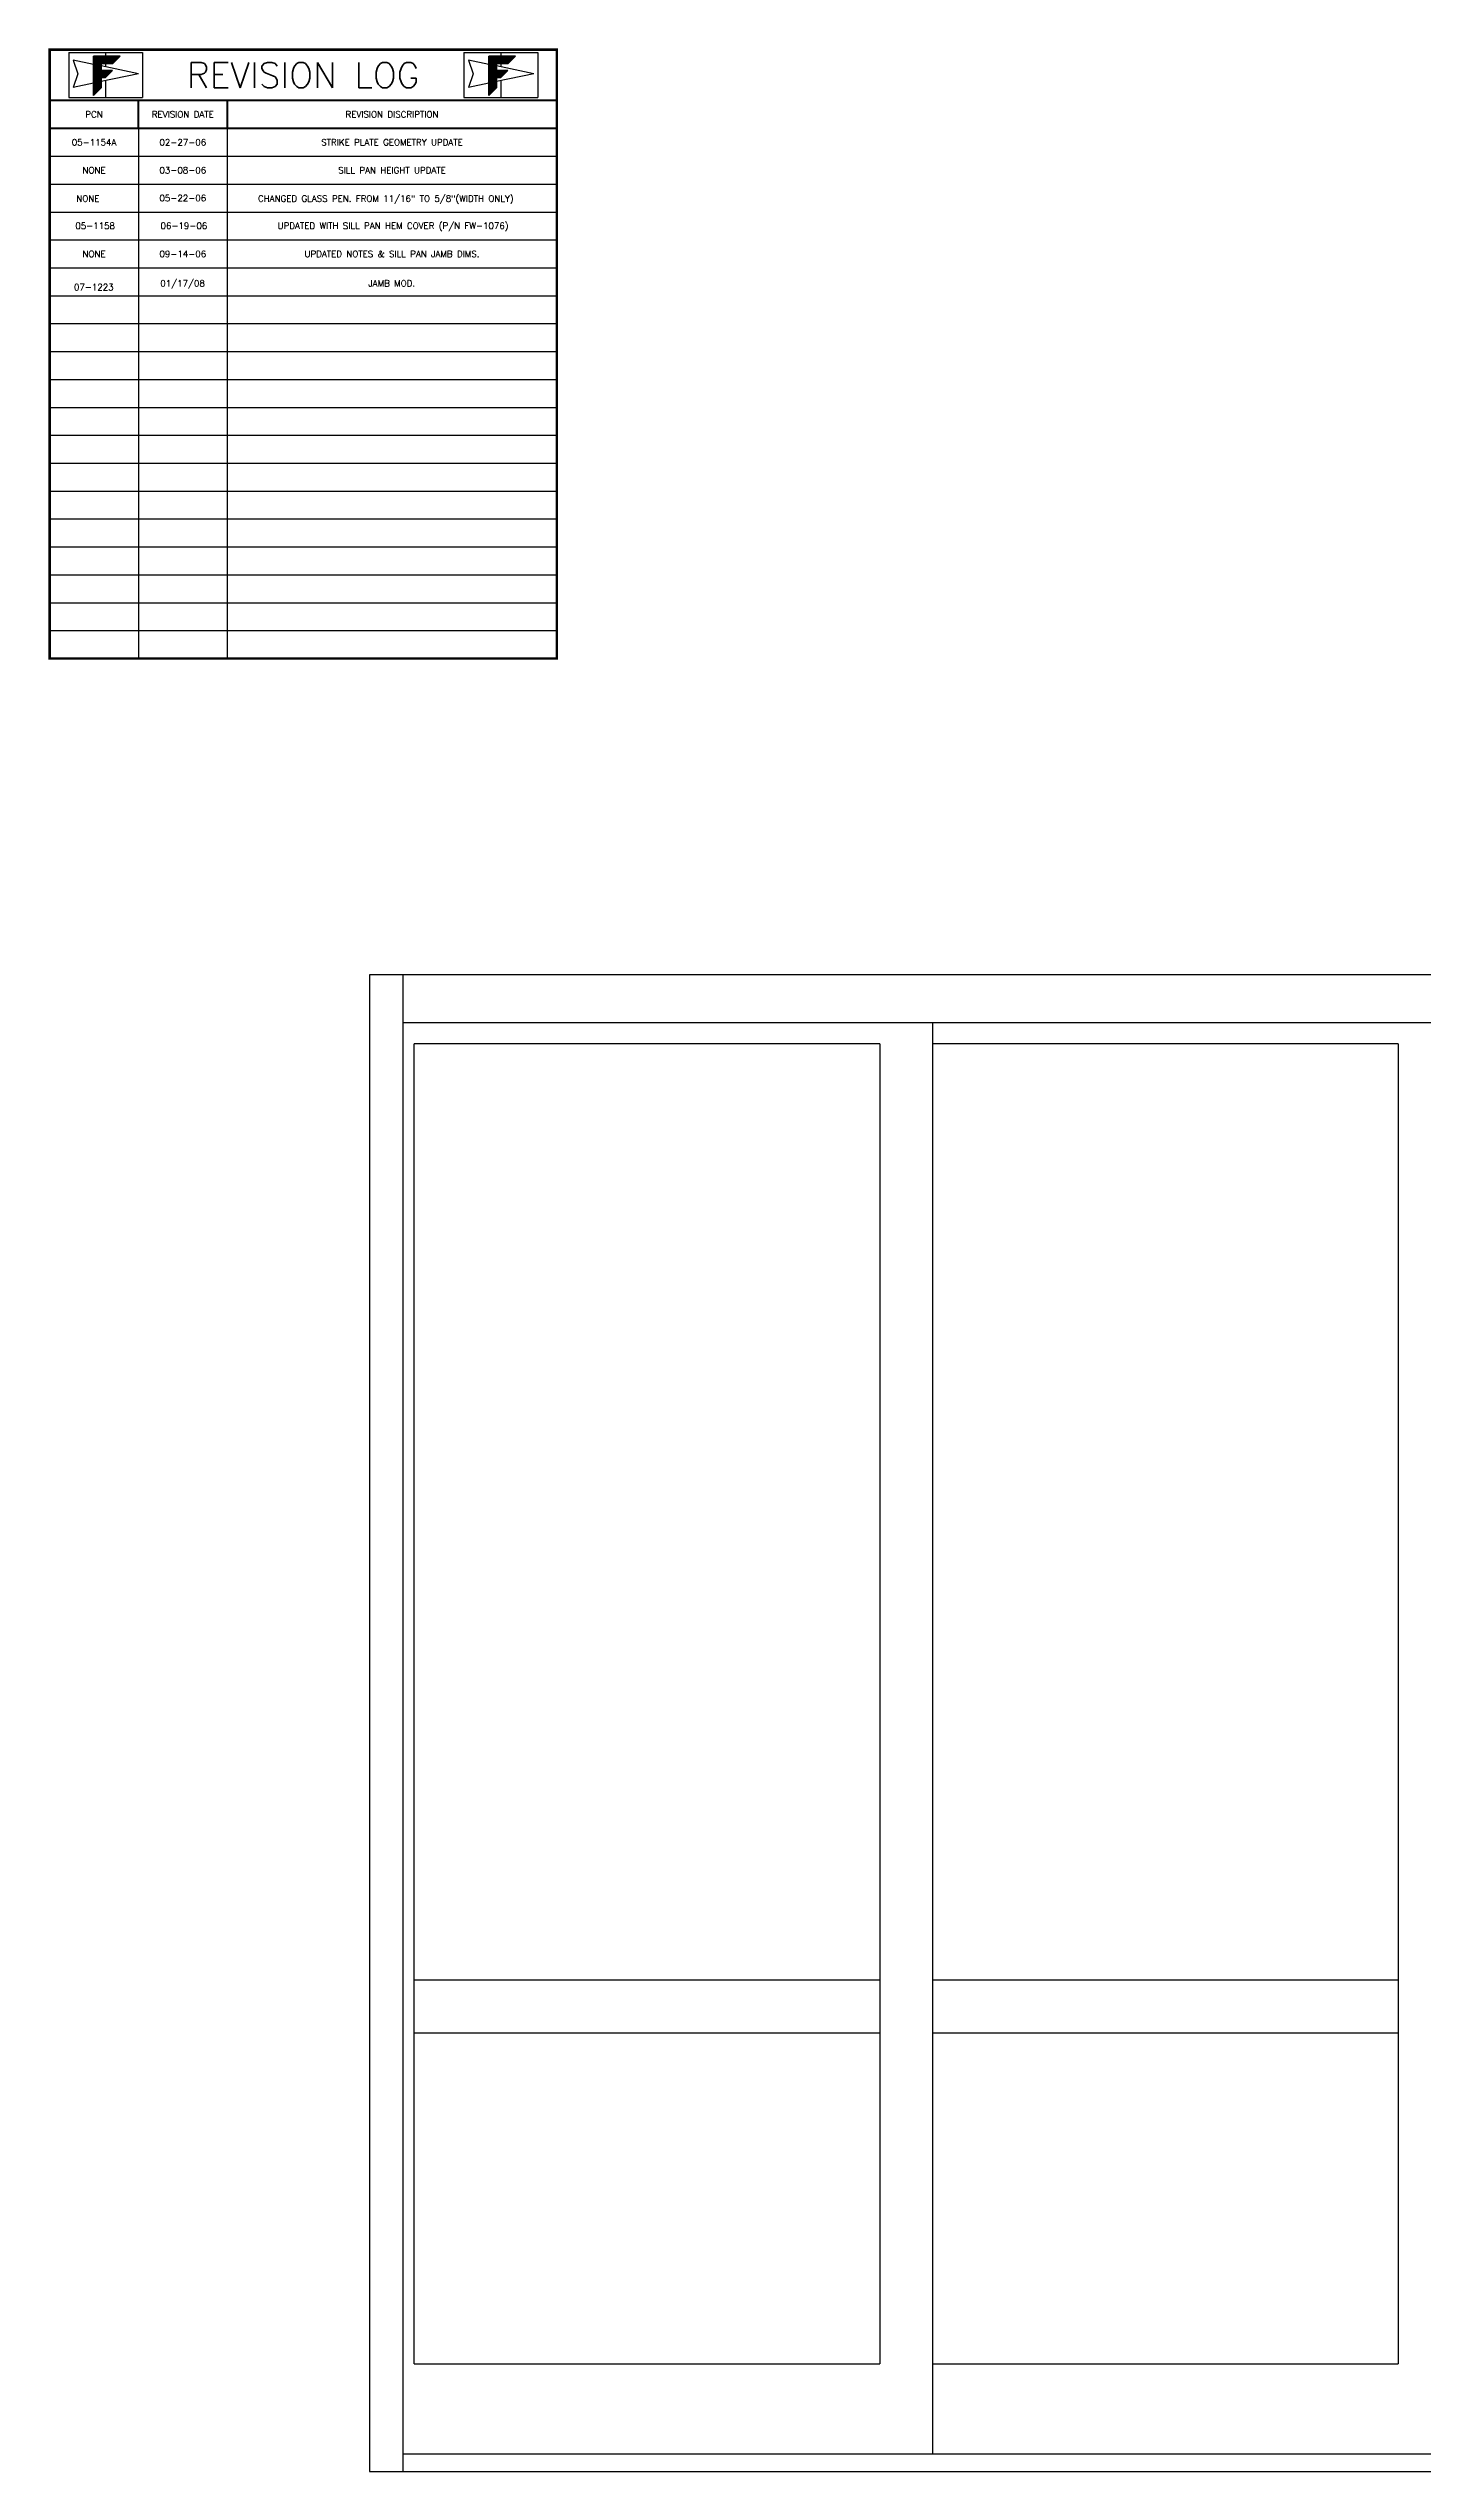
# Model space of a CAD drawing. Extents: x -58 to 121, y -68 to 28.
# Drawn here: x 20.5 to 74.8, y -68 to 27.5 of the extents above; entities that cross this region are included whole.
import ezdxf
from ezdxf.enums import TextEntityAlignment as Align

# ---------------------------------------------------------------- set-up
doc = ezdxf.new("R2010")
doc.units = 0
doc.header["$LTSCALE"] = 0.25
doc.header["$MEASUREMENT"] = 0
doc.layers.get('0').update_dxf_attribs({"linetype": 'CONTINUOUS'})
doc.layers.add('REVISION LOG', color=7, linetype='CONTINUOUS')
doc.styles.get("Standard").update_dxf_attribs({"font": 'simplex.shx'})

# ---------------------------------------------------------------- blocks, each defined once
blk = doc.blocks.new('*X6')
at = {"color": 0}
for p, q in [((7.233, 10.235), (7.463, 10.465)), ((7.233, 10.245), (7.452, 10.465)), ((7.233, 10.256), (7.442, 10.465)), ((7.233, 10.266), (7.431, 10.465)), ((7.233, 10.277), (7.42, 10.465)), ((7.233, 10.288), (7.41, 10.465)), ((7.233, 10.298), (7.399, 10.465)), ((7.233, 10.309), (7.389, 10.465)), ((7.233, 10.319), (7.378, 10.465)), ((7.233, 10.33), (7.367, 10.465)), ((7.233, 10.341), (7.357, 10.465)), ((7.233, 10.351), (7.346, 10.465)), ((7.233, 10.362), (7.336, 10.465)), ((7.233, 10.372), (7.325, 10.465)), ((7.233, 10.383), (7.314, 10.465)), ((7.233, 10.394), (7.304, 10.465)), ((7.233, 10.404), (7.293, 10.465)), ((7.233, 10.415), (7.283, 10.465)), ((7.233, 10.426), (7.272, 10.465)), ((7.233, 10.436), (7.261, 10.465)), ((7.233, 10.447), (7.251, 10.465)), ((7.233, 10.457), (7.24, 10.465)), ((7.355, 10.337), (7.233, 10.459)), ((7.355, 10.326), (7.233, 10.448)), ((7.355, 10.316), (7.233, 10.438)), ((7.355, 10.305), (7.233, 10.427)), ((7.355, 10.295), (7.233, 10.416)), ((7.355, 10.284), (7.233, 10.406)), ((7.355, 10.273), (7.233, 10.395)), ((7.355, 10.263), (7.233, 10.385)), ((7.355, 10.252), (7.233, 10.374)), ((7.355, 10.241), (7.233, 10.363)), ((7.44, 10.145), (7.233, 10.353)), ((7.233, 10.224), (7.355, 10.346)), ((7.435, 10.14), (7.233, 10.342)), ((7.233, 10.213), (7.355, 10.335)), ((7.43, 10.135), (7.233, 10.332)), ((7.233, 10.203), (7.355, 10.325)), ((7.424, 10.129), (7.233, 10.321)), ((7.355, 10.348), (7.238, 10.465)), ((7.365, 10.348), (7.249, 10.465)), ((7.375, 10.348), (7.259, 10.465)), ((7.386, 10.348), (7.27, 10.465)), ((7.396, 10.348), (7.28, 10.465)), ((7.407, 10.348), (7.291, 10.465)), ((7.418, 10.348), (7.302, 10.465)), ((7.428, 10.348), (7.312, 10.465)), ((7.439, 10.348), (7.323, 10.465)), ((7.449, 10.348), (7.333, 10.465)), ((7.46, 10.348), (7.344, 10.465)), ((7.471, 10.348), (7.355, 10.465)), ((7.357, 10.348), (7.473, 10.465)), ((7.481, 10.348), (7.365, 10.465)), ((7.368, 10.348), (7.484, 10.465)), ((7.492, 10.348), (7.376, 10.465)), ((7.379, 10.348), (7.495, 10.465)), ((7.503, 10.348), (7.386, 10.465)), ((7.389, 10.348), (7.505, 10.465)), ((7.513, 10.348), (7.397, 10.465)), ((7.4, 10.348), (7.516, 10.465)), ((7.524, 10.348), (7.408, 10.465)), ((7.41, 10.348), (7.526, 10.465)), ((7.534, 10.348), (7.418, 10.465)), ((7.421, 10.348), (7.537, 10.465)), ((7.542, 10.351), (7.429, 10.465)), ((7.432, 10.348), (7.548, 10.465)), ((7.548, 10.356), (7.439, 10.465)), ((7.442, 10.348), (7.558, 10.465)), ((7.553, 10.362), (7.45, 10.465)), ((7.453, 10.348), (7.569, 10.465)), ((7.558, 10.367), (7.461, 10.465)), ((7.463, 10.348), (7.58, 10.465)), ((7.563, 10.372), (7.471, 10.465)), ((7.474, 10.348), (7.59, 10.465)), ((7.569, 10.378), (7.482, 10.465)), ((7.485, 10.348), (7.601, 10.465)), ((7.574, 10.383), (7.492, 10.465)), ((7.495, 10.348), (7.611, 10.465)), ((7.579, 10.388), (7.503, 10.465)), ((7.506, 10.348), (7.622, 10.465)), ((7.585, 10.394), (7.514, 10.465)), ((7.516, 10.348), (7.633, 10.465)), ((7.59, 10.399), (7.524, 10.465)), ((7.527, 10.348), (7.643, 10.465)), ((7.595, 10.404), (7.535, 10.465)), ((7.538, 10.348), (7.654, 10.465)), ((7.601, 10.409), (7.546, 10.465)), ((7.606, 10.415), (7.556, 10.465)), ((7.611, 10.42), (7.567, 10.465)), ((7.616, 10.425), (7.577, 10.465)), ((7.622, 10.431), (7.588, 10.465)), ((7.627, 10.436), (7.599, 10.465)), ((7.632, 10.441), (7.609, 10.465)), ((7.638, 10.447), (7.62, 10.465)), ((7.643, 10.452), (7.63, 10.465)), ((7.648, 10.457), (7.641, 10.465)), ((7.654, 10.462), (7.652, 10.465)), ((7.233, 10.192), (7.355, 10.314)), ((7.416, 10.127), (7.233, 10.31)), ((7.233, 10.182), (7.355, 10.304)), ((7.405, 10.127), (7.233, 10.3)), ((7.233, 10.171), (7.355, 10.293)), ((7.395, 10.127), (7.233, 10.289)), ((7.233, 10.16), (7.355, 10.282)), ((7.384, 10.127), (7.233, 10.279)), ((7.233, 10.15), (7.355, 10.272)), ((7.373, 10.127), (7.233, 10.268)), ((7.233, 10.139), (7.355, 10.261)), ((7.363, 10.127), (7.233, 10.257)), ((7.233, 10.129), (7.355, 10.25)), ((7.355, 10.125), (7.233, 10.247)), ((7.233, 10.118), (7.355, 10.24)), ((7.233, 10.012), (7.457, 10.236)), ((7.233, 10.022), (7.446, 10.236)), ((7.233, 10.033), (7.436, 10.236)), ((7.233, 10.044), (7.425, 10.236)), ((7.233, 10.054), (7.415, 10.236)), ((7.233, 10.065), (7.404, 10.236)), ((7.233, 10.076), (7.393, 10.236)), ((7.233, 10.086), (7.383, 10.236)), ((7.233, 10.097), (7.372, 10.236)), ((7.233, 10.107), (7.362, 10.236)), ((7.355, 10.114), (7.233, 10.236)), ((7.355, 10.104), (7.233, 10.226)), ((7.355, 10.093), (7.233, 10.215)), ((7.355, 10.082), (7.233, 10.204)), ((7.355, 10.072), (7.233, 10.194)), ((7.355, 10.061), (7.233, 10.183)), ((7.355, 10.051), (7.233, 10.172)), ((7.355, 10.04), (7.233, 10.162)), ((7.355, 10.029), (7.233, 10.151)), ((7.355, 10.019), (7.233, 10.141)), ((7.355, 10.008), (7.233, 10.13)), ((7.233, 10.001), (7.355, 10.123)), ((7.355, 9.998), (7.233, 10.119)), ((7.233, 9.991), (7.355, 10.113)), ((7.355, 9.987), (7.233, 10.109)), ((7.233, 9.98), (7.355, 10.102)), ((7.355, 9.976), (7.233, 10.098)), ((7.233, 9.969), (7.355, 10.091)), ((7.355, 9.966), (7.233, 10.088)), ((7.233, 9.959), (7.355, 10.081)), ((7.35, 9.96), (7.233, 10.077)), ((7.233, 9.948), (7.355, 10.07)), ((7.345, 9.955), (7.233, 10.066)), ((7.233, 9.938), (7.355, 10.06)), ((7.339, 9.949), (7.233, 10.056)), ((7.233, 9.927), (7.355, 10.049)), ((7.334, 9.944), (7.233, 10.045)), ((7.233, 9.916), (7.355, 10.038)), ((7.329, 9.939), (7.233, 10.035)), ((7.233, 9.906), (7.355, 10.028)), ((7.324, 9.933), (7.233, 10.024)), ((7.233, 9.895), (7.355, 10.017)), ((7.318, 9.928), (7.233, 10.013)), ((7.233, 9.885), (7.355, 10.007)), ((7.313, 9.923), (7.233, 10.003)), ((7.233, 9.874), (7.355, 9.996)), ((7.308, 9.917), (7.233, 9.992)), ((7.233, 9.863), (7.355, 9.985)), ((7.302, 9.912), (7.233, 9.982)), ((7.233, 9.853), (7.355, 9.975)), ((7.297, 9.907), (7.233, 9.971)), ((7.292, 9.902), (7.233, 9.96)), ((7.286, 9.896), (7.233, 9.95)), ((7.281, 9.891), (7.233, 9.939)), ((7.359, 10.127), (7.468, 10.236)), ((7.446, 10.151), (7.36, 10.236)), ((7.37, 10.127), (7.478, 10.236)), ((7.451, 10.156), (7.371, 10.236)), ((7.38, 10.127), (7.489, 10.236)), ((7.456, 10.161), (7.382, 10.236)), ((7.391, 10.127), (7.5, 10.236)), ((7.462, 10.167), (7.392, 10.236)), ((7.402, 10.127), (7.51, 10.236)), ((7.467, 10.172), (7.403, 10.236)), ((7.412, 10.127), (7.521, 10.236)), ((7.472, 10.177), (7.413, 10.236)), ((7.477, 10.182), (7.424, 10.236)), ((7.483, 10.188), (7.435, 10.236)), ((7.488, 10.193), (7.445, 10.236)), ((7.493, 10.198), (7.456, 10.236)), ((7.499, 10.204), (7.466, 10.236)), ((7.504, 10.209), (7.477, 10.236)), ((7.509, 10.214), (7.488, 10.236)), ((7.515, 10.22), (7.498, 10.236)), ((7.52, 10.225), (7.509, 10.236)), ((7.525, 10.23), (7.519, 10.236)), ((7.531, 10.236), (7.53, 10.236)), ((7.276, 9.886), (7.233, 9.929)), ((7.271, 9.88), (7.233, 9.918)), ((7.265, 9.875), (7.233, 9.907)), ((7.26, 9.87), (7.233, 9.897)), ((7.255, 9.864), (7.233, 9.886)), ((7.249, 9.859), (7.233, 9.876)), ((7.244, 9.854), (7.233, 9.865)), ((7.239, 9.849), (7.233, 9.854)), ((7.233, 9.843), (7.233, 9.844))]:
    blk.add_line(p, q, dxfattribs=at)

msp = doc.modelspace()

# ---------------------------------------------------------------- linework, layer by layer
at = {"color": 1}
for p, q in [((120.928, -8.99), (33.182, -8.99)), ((33.182, -8.99), (33.182, -67.997)), ((34.503, -8.99), (34.503, -67.997)), ((119.607, -10.881), (34.503, -10.881)), ((34.503, -67.299), (119.607, -67.299)), ((33.182, -67.997), (120.928, -67.997))]:
    msp.add_line(p, q, dxfattribs=at)
at = {"color": 5}
for p, q in [((55.388, -10.881), (55.388, -67.299)), ((34.947, -63.749), (34.947, -11.704)), ((53.31, -11.704), (34.947, -11.704)), ((53.31, -11.704), (53.31, -63.749)), ((73.751, -11.704), (55.388, -11.704)), ((73.751, -11.704), (73.751, -63.749)), ((53.31, -48.631), (34.947, -48.631)), ((73.751, -48.631), (55.388, -48.631)), ((53.31, -50.708), (34.947, -50.708)), ((73.751, -50.708), (55.388, -50.708)), ((34.947, -63.749), (53.31, -63.749)), ((55.388, -63.749), (73.751, -63.749))]:
    msp.add_line(p, q, dxfattribs=at)
at = {"layer": 'REVISION LOG', "color": 151}
for p, q in [((21.321, 27.367), (24.232, 27.367)), ((21.321, 27.367), (21.321, 25.597)), ((22.777, 27.367), (22.777, 27.229)), ((22.777, 26.938), (22.777, 26.804)), ((24.232, 27.367), (24.232, 25.597)), ((36.91, 27.367), (39.821, 27.367)), ((36.91, 27.367), (36.91, 25.597)), ((38.366, 27.367), (38.366, 27.229)), ((38.366, 26.938), (38.366, 26.804)), ((39.821, 27.367), (39.821, 25.597)), ((22.777, 26.259), (22.777, 25.597)), ((38.366, 26.259), (38.366, 25.597)), ((21.321, 25.597), (24.232, 25.597)), ((36.91, 25.597), (39.821, 25.597))]:
    msp.add_line(p, q, dxfattribs=at)
at = {"layer": 'REVISION LOG', "color": 1}
for p, q in [((22.299, 26.905), (21.5, 27.073)), ((21.5, 27.073), (21.68, 26.532)), ((24.074, 26.532), (22.604, 26.841)), ((37.888, 26.905), (37.089, 27.073)), ((37.089, 27.073), (37.269, 26.532)), ((39.662, 26.532), (38.193, 26.841)), ((21.68, 26.532), (21.5, 25.99)), ((22.299, 26.158), (21.5, 25.99)), ((24.074, 26.532), (22.604, 26.223)), ((37.269, 26.532), (37.089, 25.99)), ((37.888, 26.158), (37.089, 25.99)), ((39.662, 26.532), (38.193, 26.223))]:
    msp.add_line(p, q, dxfattribs=at)
at = {"layer": 'REVISION LOG'}
for p, q in [((27.571, 25.482), (27.571, 3.482)), ((24.071, 24.382), (24.071, 3.482)), ((20.571, 23.282), (40.571, 23.282)), ((20.571, 22.182), (40.571, 22.182)), ((20.571, 21.082), (40.571, 21.082)), ((20.571, 19.982), (40.571, 19.982)), ((20.571, 18.882), (40.571, 18.882)), ((20.571, 17.782), (40.571, 17.782)), ((20.571, 16.682), (40.571, 16.682)), ((20.571, 15.582), (40.571, 15.582)), ((20.571, 14.482), (40.571, 14.482)), ((20.571, 13.382), (40.571, 13.382)), ((20.571, 12.282), (40.571, 12.282)), ((20.571, 11.182), (40.571, 11.182)), ((20.571, 10.082), (40.571, 10.082)), ((20.571, 8.982), (40.571, 8.982)), ((20.571, 7.882), (40.571, 7.882)), ((20.571, 6.782), (40.571, 6.782)), ((20.571, 5.682), (40.571, 5.682)), ((20.571, 4.582), (40.571, 4.582))]:
    msp.add_line(p, q, dxfattribs=at)
at = {"layer": 'REVISION LOG', "const_width": 0.1}
msp.add_lwpolyline([(40.571, 3.482), (40.571, 27.482), (20.571, 27.482), (20.571, 3.482), (40.571, 3.482), (40.571, 3.482)], close=True, dxfattribs=at)
at = {"layer": 'REVISION LOG', "color": 151}
for points in [[(22.604, 25.979), (22.604, 26.386), (22.773, 26.386), (22.604, 26.386), (22.604, 25.979), (22.299, 25.674), (22.299, 27.229), (23.356, 27.229), (23.066, 26.938), (22.604, 26.938), (22.604, 26.657), (23.044, 26.657), (22.604, 26.657), (22.604, 26.938), (23.066, 26.938), (23.356, 27.229), (22.299, 27.229), (22.299, 25.674), (22.604, 25.979), (22.604, 26.386), (22.773, 26.386), (23.044, 26.657), (22.604, 26.657), (22.604, 26.938), (23.066, 26.938), (23.356, 27.229), (22.299, 27.229), (22.299, 25.674)], [(38.193, 25.979), (38.193, 26.386), (38.362, 26.386), (38.193, 26.386), (38.193, 25.979), (37.888, 25.674), (37.888, 27.229), (38.945, 27.229), (38.655, 26.938), (38.193, 26.938), (38.193, 26.657), (38.633, 26.657), (38.193, 26.657), (38.193, 26.938), (38.655, 26.938), (38.945, 27.229), (37.888, 27.229), (37.888, 25.674), (38.193, 25.979), (38.193, 26.386), (38.362, 26.386), (38.633, 26.657), (38.193, 26.657), (38.193, 26.938), (38.655, 26.938), (38.945, 27.229), (37.888, 27.229), (37.888, 25.674)]]:
    msp.add_lwpolyline(points, close=True, dxfattribs=at)
at = {"layer": 'REVISION LOG', "const_width": 0.08}
for points in [[(20.571, 25.482), (40.571, 25.482)], [(24.071, 25.482), (24.071, 24.382)], [(27.571, 25.482), (27.571, 24.382)], [(20.571, 24.382), (40.571, 24.382)]]:
    msp.add_lwpolyline(points, dxfattribs=at)

# ---------------------------------------------------------------- block references
at = {"layer": 'REVISION LOG', "color": 151, "xscale": 2.5, "yscale": 2.5, "zscale": 2.5}
for p in [(4.217, 1.067), (19.806, 1.067)]:
    msp.add_blockref('*X6', p, dxfattribs=at)

# ---------------------------------------------------------------- texts
at = {"layer": 'REVISION LOG'}
for s, height, p in [('REVISION LOG', 1, (30.571, 26.482)), ('PCN', 0.25, (22.321, 24.932)), ('REVISION DATE', 0.25, (25.821, 24.932)), ('REVISION DISCRIPTION', 0.25, (34.071, 24.932)), ('05-1154A', 0.25, (22.321, 23.832)), ('02-27-06', 0.25, (25.821, 23.832)), ('STRIKE PLATE GEOMETRY UPDATE', 0.25, (34.071, 23.832)), ('NONE', 0.25, (22.321, 22.732)), ('03-08-06', 0.25, (25.821, 22.732)), ('SILL PAN HEIGHT UPDATE', 0.25, (34.071, 22.732)), ('NONE', 0.25, (22.078, 21.615)), ('05-22-06', 0.25, (25.821, 21.632)), ('CHANGED GLASS PEN. FROM 11/16" TO 5/8"(WIDTH ONLY)', 0.25, (33.828, 21.615)), ('05-1158', 0.25, (22.364, 20.54)), ('06-19-06', 0.25, (25.864, 20.54)), ('UPDATED WITH SILL PAN HEM COVER (P/N FW-1076)', 0.25, (34.114, 20.54)), ('NONE', 0.25, (22.321, 19.432)), ('09-14-06', 0.25, (25.821, 19.432)), ('UPDATED NOTES & SILL PAN JAMB DIMS.', 0.25, (34.071, 19.432)), ('07-1223', 0.25, (22.31, 18.121)), ('01/17/08', 0.25, (25.81, 18.271)), ('JAMB MOD.', 0.25, (34.06, 18.272))]:
    msp.add_text(s, height=height, dxfattribs=at).set_placement(p, align=Align.MIDDLE_CENTER)

doc.saveas('drawing.dxf')
